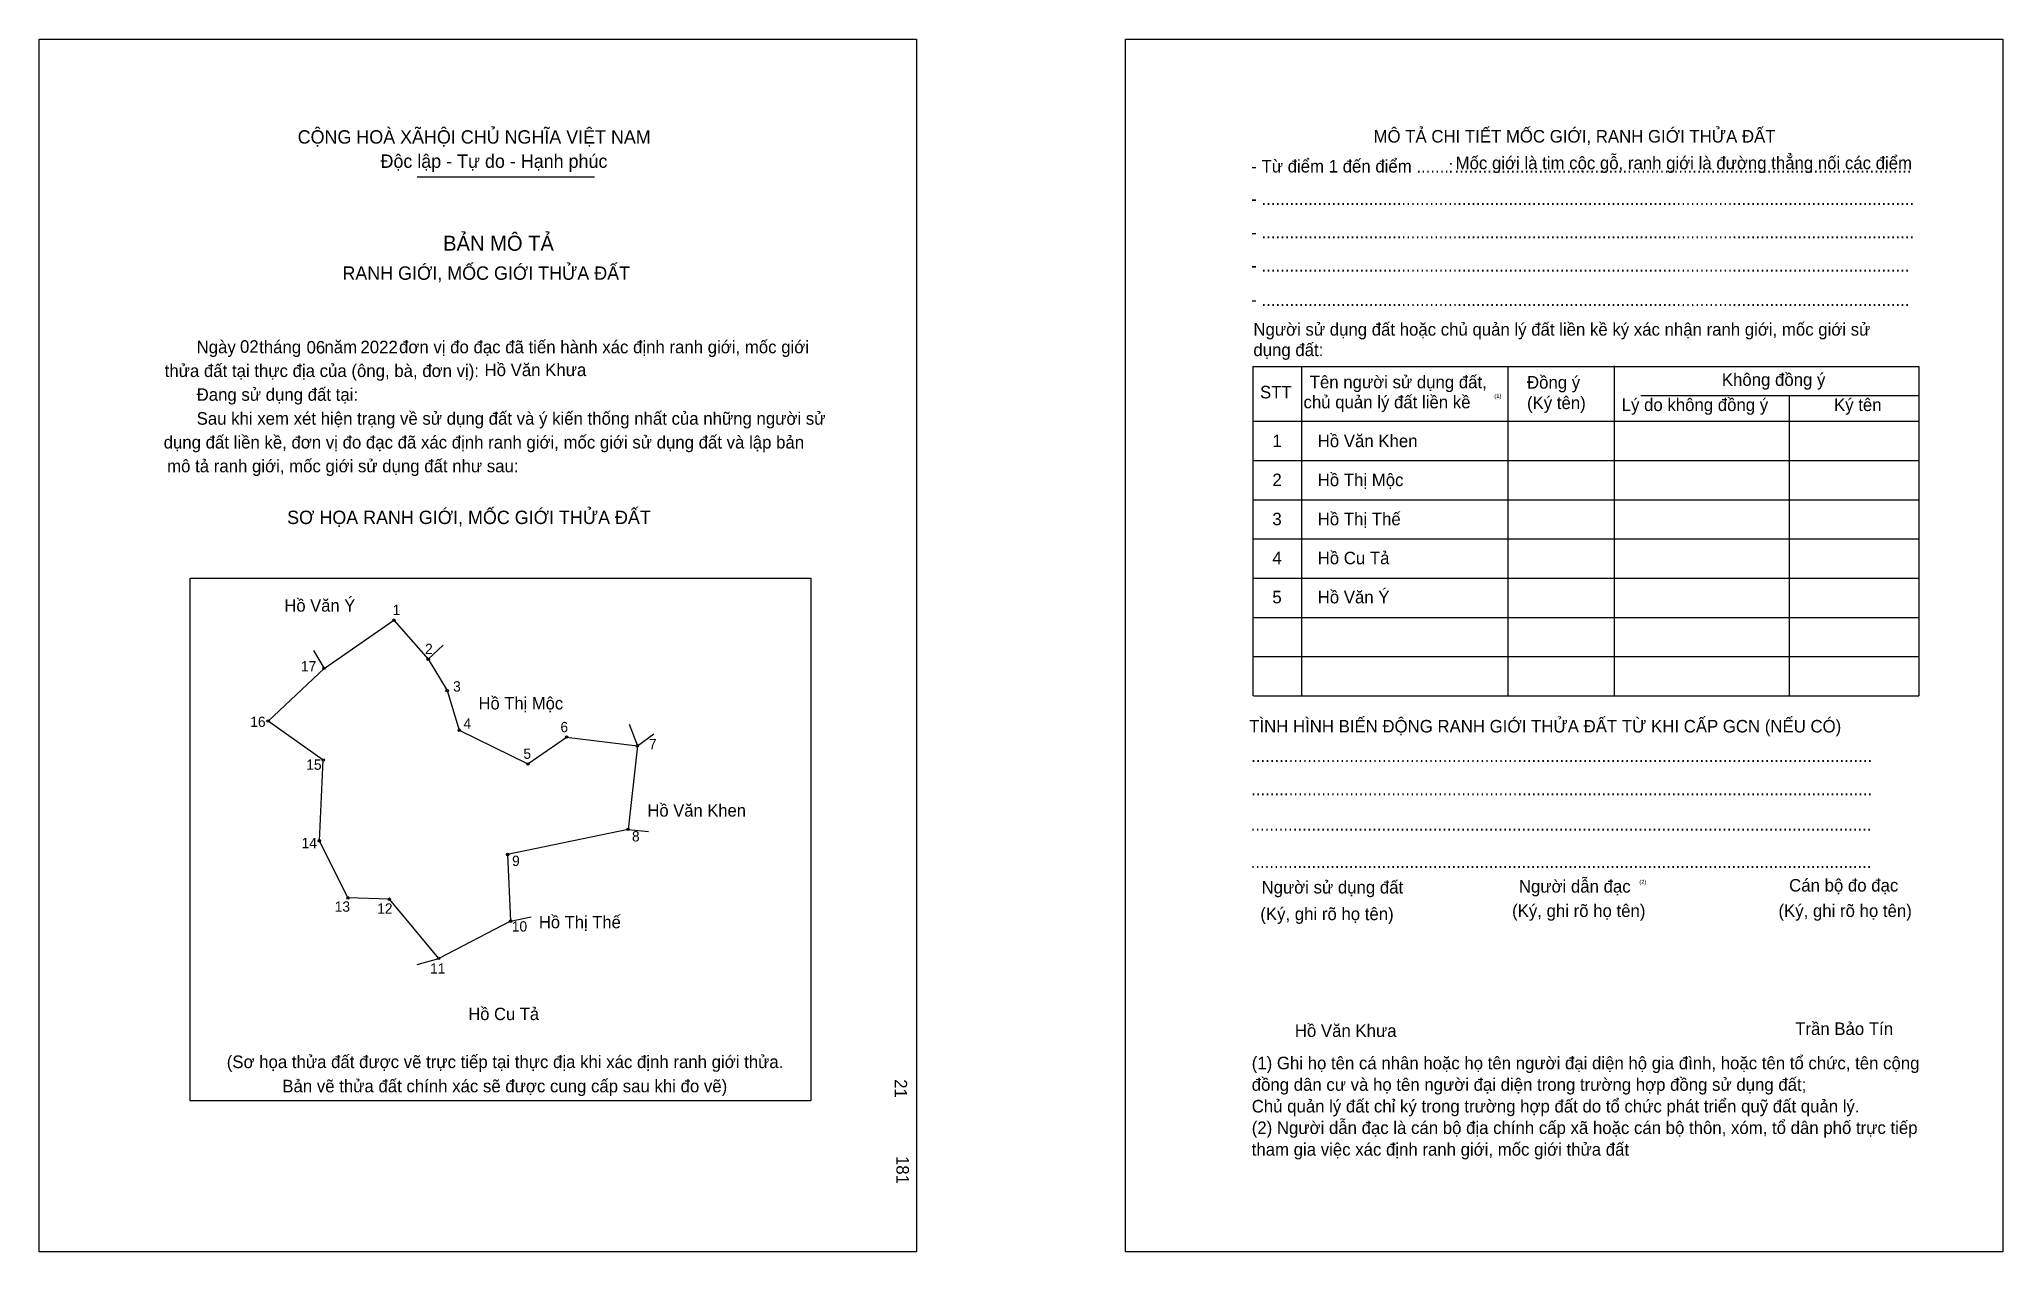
# Model space of a CAD drawing. Extents: x 546815 to 548119, y 1825818 to 1826624.
import ezdxf

# ---------------------------------------------------------------- set-up
doc = ezdxf.new("R2010")
doc.units = 0
for name, color, linetype in [('bmtKhungInTrang1', 7, 'Continuous'), ('bmtKhungInTrang2', 7, 'Continuous'), ('bmtNoiDung', 7, 'Continuous'), ('bmtTemplate', 7, 'Continuous'), ('CanhThua', 7, 'Continuous'), ('MocDinhThua', 7, 'Continuous'), ('RauThua', 7, 'Continuous'), ('SoHieuDinhThua', 7, 'Continuous'), ('TenChuLanCan', 7, 'Continuous')]:
    doc.layers.add(name, color=color, linetype=linetype)

msp = doc.modelspace()

# ---------------------------------------------------------------- linework, layer by layer
at = {"layer": 'bmtKhungInTrang1'}
msp.add_lwpolyline([(546814.9, 1826624.1), (547397.4, 1826624.1), (547397.4, 1825818.5), (546814.9, 1825818.5)], close=True, dxfattribs=at)
at = {"layer": 'bmtKhungInTrang2'}
msp.add_lwpolyline([(547536.3, 1826624.1), (548118.8, 1826624.1), (548118.8, 1825818.5), (547536.3, 1825818.5)], close=True, dxfattribs=at)
at = {"layer": 'bmtTemplate'}
for p, q in [((547065.9, 1826532.8), (547183.7, 1826532.8)), ((547653.2, 1826406.8), (547653.2, 1826187.8)), ((547790.2, 1826406.8), (547790.2, 1826187.8)), ((547860.7, 1826407.1), (547860.7, 1826187.8)), ((548063.1, 1826406.8), (548063.1, 1826187.8)), ((547878.6, 1826387.5), (548063.1, 1826387.5)), ((547621.2, 1826370.3), (548063.1, 1826370.3)), ((547621.2, 1826344.3), (548063.1, 1826344.3)), ((547621.2, 1826318.2), (548063.1, 1826318.2)), ((547621.2, 1826292.1), (548063.1, 1826292.1)), ((547621.2, 1826266), (548063.1, 1826266)), ((547621.2, 1826240), (548063.1, 1826240)), ((547621.2, 1826213.9), (548063.1, 1826213.9)), ((547621.2, 1826187.8), (548063.1, 1826187.8))]:
    msp.add_line(p, q, dxfattribs=at)
for points in [[(547620.9, 1826406.8), (548063.1, 1826406.8)], [(547620.9, 1826406.8), (547620.9, 1826187.8)], [(547977.1, 1826387.3), (547977.1, 1826187.8)]]:
    msp.add_lwpolyline(points, dxfattribs=at)
msp.add_lwpolyline([(546915.1, 1825918.8), (546915.1, 1826266), (547327.3, 1826266), (547327.3, 1825918.8)], close=True, dxfattribs=at)
at = {"layer": 'CanhThua'}
for p, q in [((547004, 1826206.1), (547050.4, 1826238.1)), ((547050.4, 1826238.1), (547073.2, 1826212.2)), ((547073.2, 1826212.2), (547085.8, 1826191.3)), ((546966.9, 1826171.1), (547004, 1826206.1)), ((547085.8, 1826191.3), (547093.8, 1826165)), ((547003.5, 1826145.2), (546966.9, 1826171.1)), ((547093.8, 1826165), (547139.4, 1826142.6)), ((547139.4, 1826142.6), (547165.1, 1826160.5)), ((547165.1, 1826160.5), (547212.1, 1826154.6)), ((547212.1, 1826154.6), (547205.9, 1826099.1)), ((547000.9, 1826091.5), (547003.5, 1826145.2)), ((547205.9, 1826099.1), (547125.9, 1826082.4)), ((547019.9, 1826053.6), (547000.9, 1826091.5)), ((547125.9, 1826082.4), (547127.9, 1826038.1)), ((547047.4, 1826052.7), (547019.9, 1826053.6)), ((547080.2, 1826013.4), (547047.4, 1826052.7)), ((547127.9, 1826038.1), (547080.2, 1826013.4))]:
    msp.add_line(p, q, dxfattribs=at)
at = {"layer": 'MocDinhThua'}
for centre in [(547050.4, 1826238.1), (547073.2, 1826212.2), (547004, 1826206.1), (547085.8, 1826191.3), (546966.9, 1826171.1), (547093.8, 1826165), (547165.1, 1826160.5), (547003.5, 1826145.2), (547212.1, 1826154.6), (547139.4, 1826142.6), (547205.9, 1826099.1), (547000.9, 1826091.5), (547125.9, 1826082.4), (547019.9, 1826053.6), (547047.4, 1826052.7), (547127.9, 1826038.1), (547080.2, 1826013.4)]:
    msp.add_circle(centre, 0.822, dxfattribs=at)
at = {"layer": 'RauThua'}
for p, q in [((546997, 1826218), (547004, 1826206.1)), ((546997, 1826218), (547004, 1826206.1)), ((547073.2, 1826212.2), (547083.2, 1826221.5)), ((547206.6, 1826169.1), (547212.1, 1826154.6)), ((547212.1, 1826154.6), (547223.1, 1826162.6)), ((547205.9, 1826099.1), (547219.5, 1826097.8)), ((547127.9, 1826038.1), (547141.5, 1826040.9)), ((547065.8, 1826009.3), (547080.2, 1826013.4))]:
    msp.add_line(p, q, dxfattribs=at)

# ---------------------------------------------------------------- texts
at = {"layer": 'bmtNoiDung'}
for s, height, p in [('02', 8.33, (546948.2, 1826415.8)), ('06', 8.33, (546992.4, 1826415.3)), ('2022', 8.33, (547028.2, 1826415.5)), ('Hồ Văn Khưa', 8.335, (547110.6, 1826400.3)), ('1', 8.33, (547633.8, 1826353.1)), ('Hồ Văn Khen ', 8.335, (547663.9, 1826353.1)), ('2', 8.33, (547633.8, 1826327.2)), ('Hồ Thị Mộc ', 8.335, (547663.9, 1826327.2)), ('3', 8.33, (547633.8, 1826301.2)), ('Hồ Thị Thế ', 8.335, (547663.9, 1826301.2)), ('4', 8.33, (547633.8, 1826275.3)), ('Hồ Cu Tả ', 8.33, (547663.9, 1826275.3)), ('5', 8.33, (547633.8, 1826249.3)), ('Hồ Văn Ý ', 8.33, (547663.9, 1826249.3)), ('Hồ Văn Khưa', 8.335, (547648.7, 1825961.2))]:
    msp.add_text(s, height=height, dxfattribs=at).set_placement(p)
for s, p in [('21', (547382.9, 1825933.1)), ('181', (547384.1, 1825882.1))]:
    msp.add_text(s, height=8.33, rotation=270, dxfattribs=at).set_placement(p)
at = {"layer": 'bmtTemplate'}
for s, height, p in [('CỘNG HOÀ XÃHỘI CHỦ NGHĨA VIỆT NAM', 8.89, (546986.5, 1826554.8)), ('MÔ TẢ CHI TIẾT MỐC GIỚI, RANH GIỚI THỬA ĐẤT', 8.332, (547701, 1826555.5)), ('Độc lập - Tự do - Hạnh phúc', 8.89, (547041.5, 1826538.7)), ('- Từ điểm 1 đến điểm .......', 8.332, (547619.8, 1826535.6)), (':', 8.33, (547750.7, 1826535.6)), ('..................................................................................................', 8.332, (547754.8, 1826535.6)), ('Mốc giới là tim cộc gỗ, ranh giới là đường thẳng nối các điểm', 8.332, (547755.5, 1826537.8)), ('- ............................................................................................................................................', 8.3316, (547619.8, 1826514)), ('BẢN MÔ TẢ', 10, (547083.1, 1826483.6)), ('- ............................................................................................................................................', 8.3316, (547619.8, 1826491.8)), ('RANH GIỚI, MỐC GIỚI THỬA ĐẤT', 8.89, (547016.2, 1826464.3)), ('- ...........................................................................................................................................', 8.3316, (547619.8, 1826469.7)), ('- ...........................................................................................................................................', 8.3316, (547619.8, 1826447)), ('Người sử dụng đất hoặc chủ quản lý đất liền kề ký xác nhận ranh giới, mốc giới sử', 8.332, (547621.2, 1826427.2)), ('Ngày     tháng     năm         đơn vị đo đạc đã tiến hành xác định ranh giới, mốc giới ', 8.335, (546919.4, 1826415.5)), ('dụng đất:', 8.33, (547621.2, 1826413.6)), ('thửa đất tại thực địa của (ông, bà, đơn vị):', 8.335, (546898.2, 1826399.7)), ('STT', 8.33, (547625.6, 1826385.5)), ('Tên người sử dụng đất,', 8.332, (547658.6, 1826392.2)), ('Đồng ý', 8.33, (547802.9, 1826392)), ('Không đồng ý', 8.332, (547932.3, 1826393.8)), ('Đang sử dụng đất tại:', 8.335, (546919.4, 1826383.9)), ('chủ quản lý đất liền kề', 8.332, (547654.5, 1826378.9)), ('(1)', 2.78, (547781.2, 1826385.8)), ('(Ký tên)', 8.33, (547802.9, 1826378.4)), ('Lý do không đồng ý', 8.332, (547865.8, 1826377.1)), ('Ký tên', 8.33, (548006.8, 1826377.1)), ('Sau khi xem xét hiện trạng về sử dụng đất và ý kiến thống nhất của những người sử ', 8.335, (546919.4, 1826368)), ('dụng đất liền kề, đơn vị đo đạc đã xác định ranh giới, mốc giới sử dụng đất và lập bản', 8.335, (546897.5, 1826352.2)), ('mô tả ranh giới, mốc giới sử dụng đất như sau:', 8.335, (546899.8, 1826336.4)), ('SƠ HỌA RANH GIỚI, MỐC GIỚI THỬA ĐẤT', 8.89, (546979.5, 1826302)), ('TÌNH HÌNH BIẾN ĐỘNG RANH GIỚI THỬA ĐẤT TỪ KHI CẤP GCN (NẾU CÓ)', 8.332, (547618.4, 1826163.5)), ('.....................................................................................................................................', 8.3441, (547619.8, 1826143.9)), ('.....................................................................................................................................', 8.3441, (547619.8, 1826121.7)), ('.....................................................................................................................................', 8.3441, (547619.4, 1826098.2)), ('.....................................................................................................................................', 8.3441, (547619.4, 1826073.5)), ('Người dẫn đạc', 8.332, (547797.5, 1826057.1)), ('Người sử dụng đất', 8.332, (547626.6, 1826056.5)), ('(2)', 2.78, (547877.5, 1826062.8)), ('Cán bộ đo đạc', 8.332, (547977, 1826057.8)), ('(Ký, ghi rõ họ tên)', 8.332, (547625.8, 1826038.8)), ('(Ký, ghi rõ họ tên)', 8.332, (547793, 1826040.9)), ('(Ký, ghi rõ họ tên)', 8.332, (547969.9, 1826040.9)), ('Trần Bảo Tín', 8.332, (547981, 1825962.5)), ('(Sơ họa thửa đất được vẽ trực tiếp tại thực địa khi xác định ranh giới thửa.', 8.335, (546939.4, 1825940.5)), ('(1) Ghi họ tên cá nhân hoặc họ tên người đại diện hộ gia đình, hoặc tên tổ chức, tên cộng', 8.332, (547620.1, 1825939.7)), ('Bản vẽ thửa đất chính xác sẽ được cung cấp sau khi đo vẽ)', 8.335, (546976.3, 1825924.4)), ('đồng dân cư và họ tên người đại diện trong trường hợp đồng sử dụng đất;', 8.332, (547620.1, 1825925.4)), ('Chủ quản lý đất chỉ ký trong trường hợp đất do tổ chức phát triển quỹ đất quản lý.', 8.332, (547620.1, 1825911)), ('(2) Người dẫn đạc là cán bộ địa chính cấp xã hoặc cán bộ thôn, xóm, tổ dân phố trực tiếp', 8.332, (547620.1, 1825896.7)), ('tham gia việc xác định ranh giới, mốc giới thửa đất', 8.332, (547620.1, 1825882.3))]:
    msp.add_text(s, height=height, dxfattribs=at).set_placement(p)
at = {"layer": 'SoHieuDinhThua'}
for s, p in [('1', (547049.5, 1826241.5)), ('17', (546988.7, 1826204.1)), ('2', (547071.1, 1826215.6)), ('3', (547089.7, 1826190.7)), ('16', (546955, 1826167.2)), ('4', (547096.6, 1826166)), ('6', (547161, 1826163.7)), ('7', (547219.8, 1826152.4)), ('5', (547136.4, 1826146)), ('15', (546992.2, 1826138.7)), ('14', (546989.1, 1826086.6)), ('8', (547208.5, 1826091.1)), ('9', (547128.9, 1826074.8)), ('13', (547011.1, 1826044.4)), ('12', (547039.3, 1826043.1)), ('10', (547128.7, 1826031.2)), ('11', (547074.4, 1826003.3))]:
    msp.add_text(s, height=6.85, dxfattribs=at).set_placement(p)
at = {"layer": 'TenChuLanCan'}
for s, height, p in [('Hồ Văn Ý', 8.22, (546977.7, 1826243.8)), ('Hồ Thị Mộc', 8.22, (547106.6, 1826178.8)), ('Hồ Văn Khen', 8.223, (547218.8, 1826107.6)), ('Hồ Thị Thế', 8.22, (547146.7, 1826033.4)), ('Hồ Cu Tả', 8.22, (547099.8, 1825972.4))]:
    msp.add_text(s, height=height, dxfattribs=at).set_placement(p)

doc.saveas('drawing.dxf')
